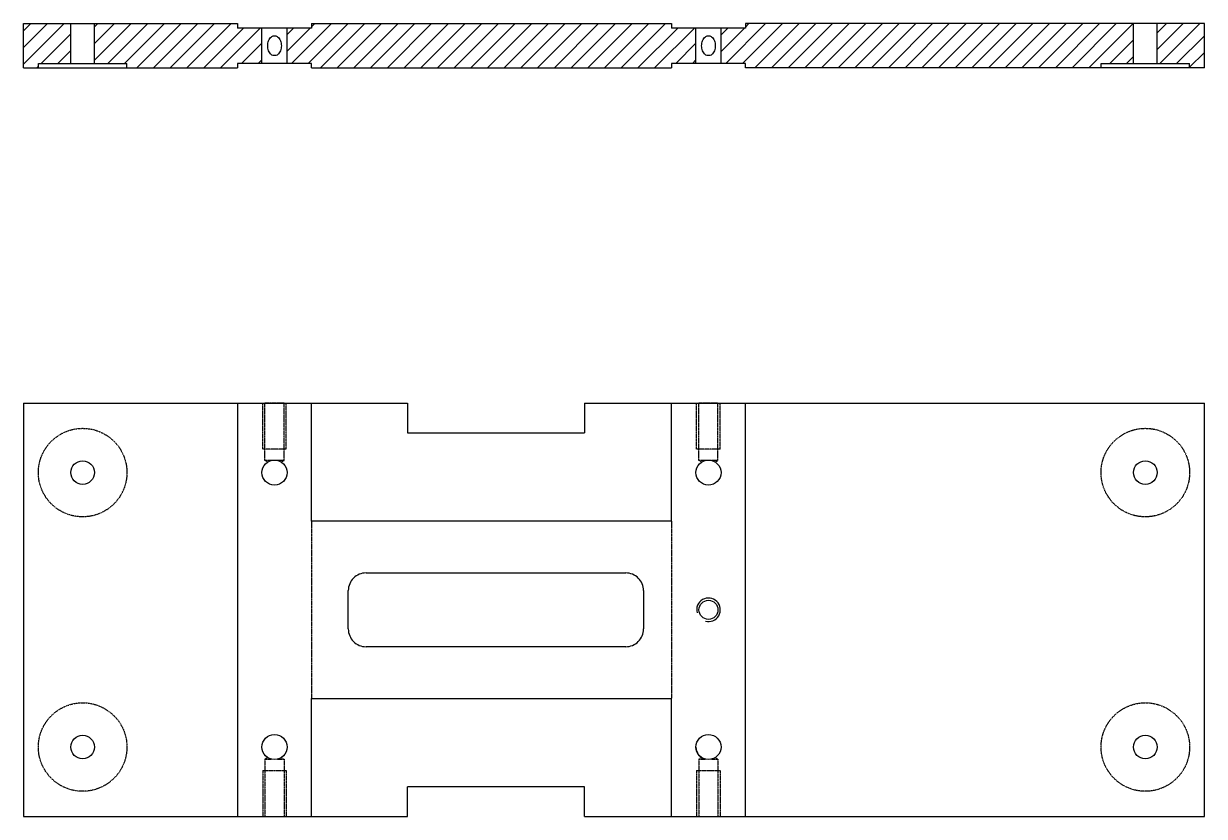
# Model space of a CAD drawing. Header units: millimetres. Extents: x 87 to 807, y 44 to 515.
# Drawn here: x 86.9 to 486.9, y 246.5 to 515.1 of the extents above; entities that cross this region are included whole.
import ezdxf

# ---------------------------------------------------------------- set-up
doc = ezdxf.new("R2010")
doc.units = ezdxf.units.MM
doc.linetypes.add('HIDDEN', pattern=[0.2, 0.1, -0.1])
doc.layers.add('geometry', color=8, linetype='Continuous')

msp = doc.modelspace()

# ---------------------------------------------------------------- linework, layer by layer
at = {"layer": 'geometry', "linetype": 'CONTINUOUS'}
for points in [[(86.94, 500.11), (86.94, 515.11)], [(89.41, 515.11), (86.94, 512.65)], [(95.06, 515.11), (86.94, 506.99)], [(100.72, 515.11), (86.94, 501.33)], [(86.94, 515.11), (159.44, 515.11)], [(102.94, 501.61), (102.94, 515.11)], [(110.94, 501.61), (110.94, 515.11)], [(112.03, 515.11), (110.94, 514.02)], [(117.69, 515.11), (110.94, 508.36)], [(123.35, 515.11), (110.94, 502.71)], [(129, 515.11), (115.5, 501.61)], [(134.66, 515.11), (121.16, 501.61)], [(140.32, 515.11), (125.32, 500.11)], [(145.98, 515.11), (130.98, 500.11)], [(151.63, 515.11), (136.63, 500.11)], [(157.29, 515.11), (142.29, 500.11)], [(161.45, 513.61), (147.95, 500.11)], [(167.1, 513.61), (153.6, 500.11)], [(159.44, 515.11), (159.44, 513.61)], [(184.44, 513.61), (159.44, 513.61)], [(167.69, 501.61), (167.69, 513.61)], [(176.19, 501.61), (176.19, 513.61)], [(178.42, 513.61), (176.19, 511.39)], [(184.07, 513.61), (176.19, 505.73)], [(191.23, 515.11), (177.73, 501.61)], [(196.89, 515.11), (183.39, 501.61)], [(184.44, 515.11), (184.44, 513.61)], [(185.57, 515.11), (184.44, 513.98)], [(184.44, 515.11), (306.44, 515.11)], [(202.54, 515.11), (187.54, 500.11)], [(208.2, 515.11), (193.2, 500.11)], [(213.86, 515.11), (198.86, 500.11)], [(219.51, 515.11), (204.51, 500.11)], [(225.17, 515.11), (210.17, 500.11)], [(230.83, 515.11), (215.83, 500.11)], [(236.49, 515.11), (221.49, 500.11)], [(242.14, 515.11), (227.14, 500.11)], [(247.8, 515.11), (232.8, 500.11)], [(253.46, 515.11), (238.46, 500.11)], [(259.11, 515.11), (244.11, 500.11)], [(264.77, 515.11), (249.77, 500.11)], [(270.43, 515.11), (255.43, 500.11)], [(276.08, 515.11), (261.08, 500.11)], [(281.74, 515.11), (266.74, 500.11)], [(287.4, 515.11), (272.4, 500.11)], [(293.05, 515.11), (278.05, 500.11)], [(298.71, 515.11), (283.71, 500.11)], [(304.37, 515.11), (289.37, 500.11)], [(308.52, 513.61), (295.02, 500.11)], [(314.18, 513.61), (300.68, 500.11)], [(306.44, 515.11), (306.44, 513.61)], [(331.44, 513.61), (306.44, 513.61)], [(314.69, 501.61), (314.69, 513.61)], [(325.49, 513.61), (323.19, 511.31)], [(331.15, 513.61), (323.19, 505.65)], [(323.19, 501.61), (323.19, 513.61)], [(338.31, 515.11), (324.81, 501.61)], [(343.97, 515.11), (330.47, 501.61)], [(486.94, 515.11), (331.44, 515.11)], [(332.65, 515.11), (331.44, 513.9)], [(331.44, 515.11), (331.44, 513.61)], [(349.62, 515.11), (334.62, 500.11)], [(355.28, 515.11), (340.28, 500.11)], [(360.94, 515.11), (345.94, 500.11)], [(366.59, 515.11), (351.59, 500.11)], [(372.25, 515.11), (357.25, 500.11)], [(377.91, 515.11), (362.91, 500.11)], [(383.56, 515.11), (368.56, 500.11)], [(389.22, 515.11), (374.22, 500.11)], [(394.88, 515.11), (379.88, 500.11)], [(400.53, 515.11), (385.53, 500.11)], [(406.19, 515.11), (391.19, 500.11)], [(411.85, 515.11), (396.85, 500.11)], [(417.5, 515.11), (402.5, 500.11)], [(423.16, 515.11), (408.16, 500.11)], [(428.82, 515.11), (413.82, 500.11)], [(434.48, 515.11), (419.48, 500.11)], [(440.13, 515.11), (425.13, 500.11)], [(445.79, 515.11), (430.79, 500.11)], [(451.45, 515.11), (436.45, 500.11)], [(457.1, 515.11), (442.1, 500.11)], [(462.76, 515.11), (447.76, 500.11)], [(462.94, 501.61), (462.94, 515.11)], [(474.07, 515.11), (470.94, 511.98)], [(479.73, 515.11), (470.94, 506.32)], [(470.94, 501.61), (470.94, 515.11)], [(485.39, 515.11), (471.89, 501.61)], [(486.94, 500.11), (486.94, 515.11)], [(102.94, 511.68), (92.88, 501.61)], [(167.69, 508.54), (160.76, 501.61)], [(314.69, 508.47), (307.84, 501.61)], [(462.94, 509.64), (454.92, 501.61)], [(486.94, 511.01), (477.54, 501.61)], [(102.94, 506.02), (98.53, 501.61)], [(486.94, 505.35), (481.94, 500.35)], [(86.94, 500.11), (159.44, 500.11)], [(91.94, 500.68), (91.38, 500.11)], [(91.94, 500.11), (91.94, 501.61)], [(91.94, 501.61), (121.94, 501.61)], [(121.94, 500.11), (121.94, 501.61)], [(159.44, 500.29), (159.26, 500.11)], [(159.44, 501.61), (159.44, 500.11)], [(184.44, 501.61), (159.44, 501.61)], [(167.69, 502.89), (166.42, 501.61)], [(184.44, 500.11), (184.44, 501.61)], [(184.44, 500.11), (306.44, 500.11)], [(306.44, 500.22), (306.34, 500.11)], [(331.44, 501.61), (306.44, 501.61)], [(306.44, 501.61), (306.44, 500.11)], [(314.69, 502.81), (313.49, 501.61)], [(331.44, 500.11), (331.44, 501.61)], [(486.94, 500.11), (331.44, 500.11)], [(451.94, 501.61), (481.94, 501.61)], [(451.94, 500.11), (451.94, 501.61)], [(462.94, 503.98), (460.57, 501.61)], [(481.94, 500.11), (481.94, 501.61)], [(86.94, 386.47), (86.94, 246.47)], [(86.94, 386.47), (216.94, 386.47)], [(159.44, 386.47), (159.44, 246.47)], [(184.44, 346.47), (184.44, 386.47)], [(216.94, 386.47), (216.94, 376.47)], [(276.94, 386.47), (276.94, 376.47)], [(276.94, 386.47), (486.94, 386.47)], [(306.44, 346.47), (306.44, 386.47)], [(331.44, 246.47), (331.44, 386.47)], [(486.94, 246.47), (486.94, 386.47)], [(216.94, 376.47), (276.94, 376.47)], [(306.44, 346.47), (184.44, 346.47)], [(202.94, 328.97), (290.94, 328.97)], [(196.94, 309.97), (196.94, 322.97)], [(296.94, 322.97), (296.94, 309.97)], [(290.94, 303.97), (202.94, 303.97)], [(184.44, 246.47), (184.44, 286.47)], [(184.44, 286.47), (306.44, 286.47)], [(306.44, 246.47), (306.44, 286.47)], [(216.94, 246.47), (216.94, 256.47)], [(276.94, 256.47), (216.94, 256.47)], [(276.94, 246.47), (276.94, 256.47)], [(86.94, 246.47), (216.94, 246.47)], [(276.94, 246.47), (486.94, 246.47)]]:
    msp.add_lwpolyline(points, dxfattribs=at)
for points in [[(172.99, 510.67, 0.165919), (170.9, 510.67)], [(319.99, 510.67, 0.165919), (317.9, 510.67)], [(170.9, 504.55, 0.165919), (172.99, 504.55)], [(317.9, 504.55, 0.165919), (319.99, 504.55)], [(202.94, 328.97, 0.414214), (196.94, 322.97)], [(296.94, 322.97, 0.414214), (290.94, 328.97)], [(317.91, 312.6, 3.732051), (315.08, 315.43)], [(196.94, 309.97, 0.414214), (202.94, 303.97)], [(290.94, 303.97, 0.414214), (296.94, 309.97)], [(314.69, 269.97, 0.340682), (317.86, 265.86)]]:
    msp.add_lwpolyline(points, format="xyb", dxfattribs=at)
at = {"layer": 'geometry', "linetype": 'HIDDEN'}
for points in [[(167.94, 370.96), (167.94, 386.47)], [(168.71, 367.09), (168.71, 386.47)], [(175.17, 386.47), (168.71, 386.47)], [(175.17, 367.09), (175.17, 386.47)], [(175.94, 370.96), (175.94, 386.47)], [(314.94, 370.96), (314.94, 386.47)], [(315.71, 367.09), (315.71, 386.47)], [(322.17, 386.47), (315.71, 386.47)], [(322.17, 367.09), (322.17, 386.47)], [(322.94, 370.96), (322.94, 386.47)], [(175.94, 370.96), (167.94, 370.96)], [(322.94, 370.96), (314.94, 370.96)], [(169.63, 366.53), (168.71, 367.09)], [(170.9, 367.09), (168.71, 367.09)], [(175.17, 367.09), (172.99, 367.09)], [(174.25, 366.53), (175.17, 367.09)], [(317.9, 367.09), (315.71, 367.09)], [(316.63, 366.53), (315.71, 367.09)], [(322.17, 367.09), (319.99, 367.09)], [(321.25, 366.53), (322.17, 367.09)], [(184.44, 346.47), (184.44, 286.47)], [(306.44, 346.47), (306.44, 286.47)], [(169.63, 266.4), (168.71, 265.85)], [(168.71, 265.85), (168.71, 246.47)], [(168.71, 265.85), (170.9, 265.85)], [(172.99, 265.85), (175.17, 265.85)], [(174.25, 266.4), (175.17, 265.85)], [(175.17, 265.85), (175.17, 246.47)], [(316.63, 266.4), (315.71, 265.85)], [(315.71, 265.85), (317.9, 265.85)], [(315.71, 265.85), (315.71, 246.47)], [(319.99, 265.85), (322.17, 265.85)], [(321.25, 266.4), (322.17, 265.85)], [(322.17, 265.85), (322.17, 246.47)], [(167.94, 261.97), (167.94, 246.47)], [(167.94, 261.97), (175.94, 261.97)], [(175.94, 261.97), (175.94, 246.47)], [(314.94, 261.97), (322.94, 261.97)], [(314.94, 261.97), (314.94, 246.47)], [(322.94, 261.97), (322.94, 246.47)], [(168.71, 246.47), (175.17, 246.47)], [(315.71, 246.47), (322.17, 246.47)]]:
    msp.add_lwpolyline(points, dxfattribs=at)
for centre in [(106.94, 362.97), (466.94, 362.97), (106.94, 269.97), (466.94, 269.97)]:
    msp.add_circle(centre, 15, dxfattribs=at)
at = {"layer": 'geometry', "linetype": 'CONTINUOUS'}
for centre, radius in [((106.94, 362.97), 4), ((171.94, 362.97), 4.25), ((318.94, 362.97), 4.25), ((466.94, 362.97), 4), ((318.94, 316.47), 3.23), ((106.94, 269.97), 4), ((171.94, 269.97), 4.25), ((318.94, 269.97), 4.25), ((466.94, 269.97), 4)]:
    msp.add_circle(centre, radius, dxfattribs=at)
for points, knots in [([(170.9, 504.55), (170.46, 504.9), (169.83, 505.91), (169.53, 507.61), (169.83, 509.31), (170.46, 510.32), (170.9, 510.67)], [0, 0, 0, 0, 0.247269, 0.5, 0.752731, 1, 1, 1, 1]), ([(172.99, 510.67), (173.42, 510.32), (174.06, 509.31), (174.35, 507.61), (174.06, 505.91), (173.42, 504.9), (172.99, 504.55)], [0, 0, 0, 0, 0.247269, 0.500002, 0.752733, 1, 1, 1, 1]), ([(317.9, 504.55), (317.46, 504.9), (316.83, 505.91), (316.53, 507.61), (316.83, 509.31), (317.46, 510.32), (317.9, 510.67)], [0, 0, 0, 0, 0.247269, 0.5, 0.752731, 1, 1, 1, 1]), ([(319.99, 510.67), (320.42, 510.32), (321.06, 509.31), (321.35, 507.61), (321.06, 505.91), (320.42, 504.9), (319.99, 504.55)], [0, 0, 0, 0, 0.247269, 0.500002, 0.752733, 1, 1, 1, 1])]:
    msp.add_open_spline(points, degree=3, knots=knots, dxfattribs=at)

doc.saveas('drawing.dxf')
